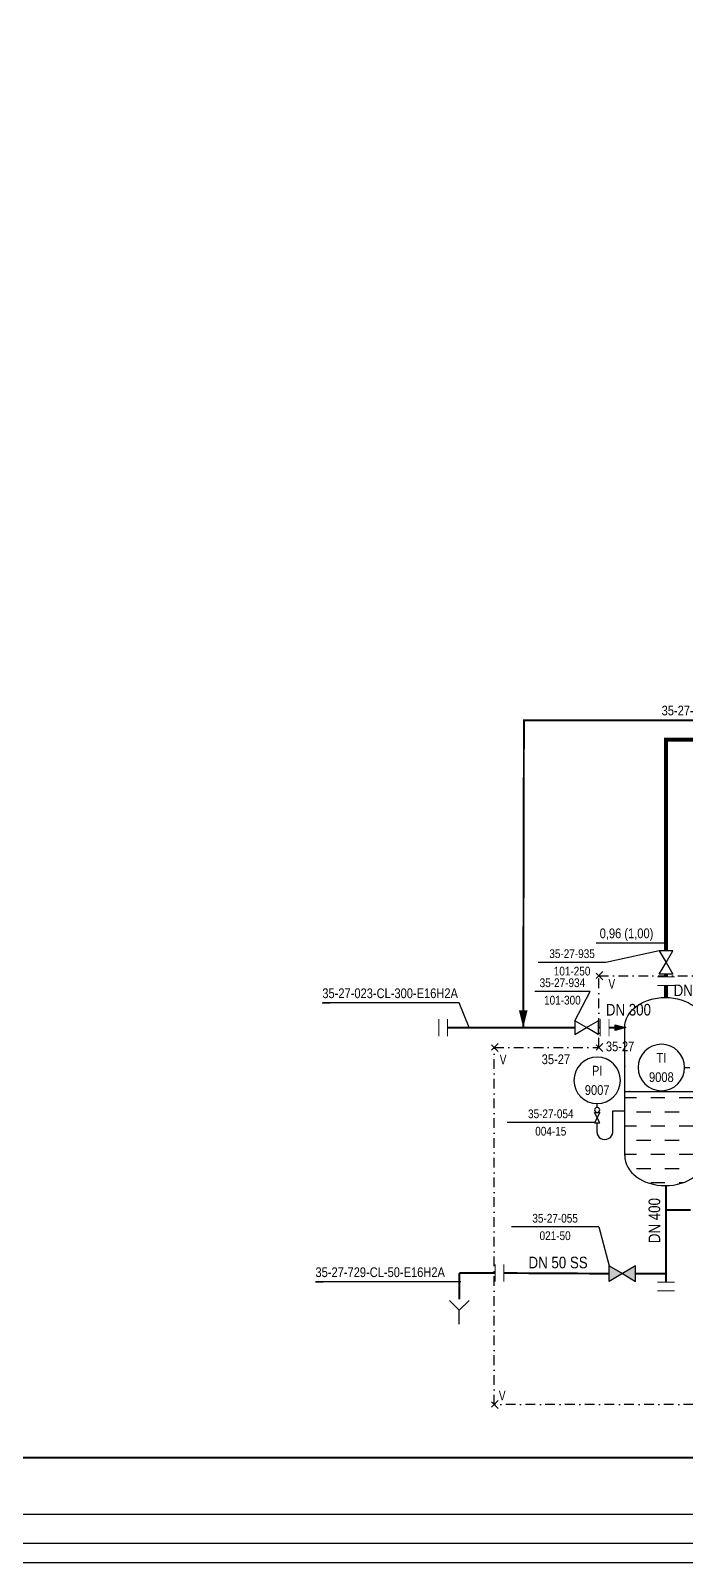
# Model space of a CAD drawing. Header units: millimetres. Extents: x -415 to 12957, y -5 to 599.
# Drawn here: x 964 to 1133, y -0.2 to 395.6 of the extents above; entities that cross this region are included whole.
import ezdxf
from ezdxf.enums import TextEntityAlignment as Align

# ---------------------------------------------------------------- set-up
doc = ezdxf.new("R2010")
doc.units = ezdxf.units.MM
doc.header["$LTSCALE"] = 10
doc.header["$MEASUREMENT"] = 0
doc.header["$PDSIZE"] = 1
doc.linetypes.add('DASHDOT2', pattern=[0.5, 0.25, -0.125, 0, -0.125])
doc.layers.get('0').update_dxf_attribs({"linetype": 'CONTINUOUS'})
for name, color, linetype in [('LAITTEISTO', 7, 'CONTINUOUS'), ('P-A-SHEET', 3, 'CONTINUOUS'), ('P-COND', 4, 'CONTINUOUS'), ('P-DELIVERY_LIMIT', 1, 'DASHDOT2'), ('P-INSTRPOS_TEXTS', 7, 'CONTINUOUS'), ('P-INSTRU', 7, 'CONTINUOUS'), ('P-LINEPOS', 7, 'CONTINUOUS'), ('P-OTHER', 7, 'CONTINUOUS'), ('P-STEAM1', 6, 'CONTINUOUS'), ('P-TEXT', 7, 'CONTINUOUS'), ('P-VALVEPOS', 7, 'CONTINUOUS'), ('P-VENTS', 7, 'CONTINUOUS'), ('P-WATER', 3, 'CONTINUOUS'), ('yyyy', 7, 'CONTINUOUS')]:
    doc.layers.add(name, color=color, linetype=linetype)
doc.styles.add('ARIAL', font='ARIALN.TTF')
doc.styles.add('ARIALN', font='ARIALN.TTF')
doc.styles.add('SFS', font='ARIALN.TTF')
doc.styles.get("Standard").update_dxf_attribs({"font": 'ARIALN.TTF'})

# ---------------------------------------------------------------- blocks, each defined once
blk = doc.blocks.new('ARROW')
blk.add_solid([(-2.5, -1.25), (-2.5, 1.25), (2.5, 0)])
at = {"linetype": 'Continuous', "flags": 1}
blk.add_attdef('SYM_WIDTH', (0, 0), '', height=3, dxfattribs=at)
blk = doc.blocks.new('T200FFL')
at = {"const_width": 0.25}
for points in [[(-1.25, 2.5), (-1.25, -2.5)], [(1.25, -2.5), (1.25, 2.5)]]:
    blk.add_lwpolyline(points, dxfattribs=at)
at = {"linetype": 'Continuous', "style": 'SFS', "flags": 9}
for tag, p in [('SYM_WIDTH', (0, 0)), ('FC', (0, 3.5))]:
    blk.add_attdef(tag, p, '', height=0.2, dxfattribs=at)
blk = doc.blocks.new('condensatetank2_5')
at = {"layer": 'yyyy'}
h = blk.add_hatch(dxfattribs=at)
h.set_pattern_fill('DASH', color=256, scale=39, style=0)
h.set_pattern_definition([(0, (-51.5, -34.8895), (4.875, 4.875), [4.875, -4.875])])
h.paths.add_polyline_path([(14, 0), (0, 0), (0, -22), (14, -22)])
h.paths.add_polyline_path([(28, 0), (14, 0), (14, -22), (28, -22)])
edge = h.paths.add_edge_path()
edge.add_ellipse((14, -22), major_axis=(14, 0), ratio=0.742857, start_angle=180, end_angle=360)
edge.add_line((28, -22), (0, -22))
for p, q in [((0, -22), (0, 22)), ((28, 22), (28, -22)), ((0, 0), (28, 0)), ((0, -18.29), (0, -18.29))]:
    blk.add_line(p, q, dxfattribs=at)
at = {"layer": 'yyyy', "extrusion": (0, 0, -1)}
blk.add_ellipse((14, 22), major_axis=(14, 0), ratio=0.742857, start_param=3.141593, end_param=6.283185, dxfattribs=at)
at = {"layer": 'yyyy'}
blk.add_ellipse((14, -22), major_axis=(14, 0), ratio=0.742857, start_param=3.141593, end_param=6.283185, dxfattribs=at)
for p in [(0, 8.68), (0, 0), (1.78, 0)]:
    blk.add_point(p, dxfattribs=at)
blk = doc.blocks.new('PI321')
for p, q in [((0.5, 0.25), (-0.5, -0.25)), ((-0.5, -0.25), (-0.5, 0.25)), ((-0.5, 0.25), (0.5, -0.25)), ((0.5, -0.25), (0.5, 0.25))]:
    blk.add_line(p, q)
blk = doc.blocks.new('PI0NUOPR')
for points in [[(0, 0), (-1, 0.25), (-1, -0.25), (0, 0)], [(0, 0), (-1, 0)]]:
    blk.add_lwpolyline(points)
blk.add_solid([(-1, 0.25), (0, 0), (-1, -0.25)])
blk = doc.blocks.new('PPI_0103B')
at = {"color": 0, "linetype": 'ByBlock'}
blk.add_circle((0, 0), 1.25, dxfattribs=at)
blk = doc.blocks.new('PPI_0900A')
at = {"color": 0, "linetype": 'ByBlock'}
blk.add_line((-2.5, 0), (2.5, 0), dxfattribs=at)
blk = doc.blocks.new('PPI_1200A')
at = {"color": 0, "linetype": 'ByBlock'}
blk.add_circle((0, 0), 6, dxfattribs=at)
blk = doc.blocks.new('PPI_1100A')
at = {"color": 0, "linetype": 'ByBlock'}
blk.add_line((0, 0), (2, 0), dxfattribs=at)
blk = doc.blocks.new('PRO66DD')
h = blk.add_hatch(color=0)
h.paths.add_polyline_path([(-3, 1.8), (-3, -1.8), (0, 0)])
h.paths.add_polyline_path([(3, -1.8), (3, 1.8), (0, 0)])
at = {"layer": 'P-VENTS', "color": 0, "linetype": 'Continuous'}
for points in [[(-3, -1.8), (-3, 1.8), (0, 0)], [(3, -1.8), (3, 1.8), (0, 0)]]:
    blk.add_lwpolyline(points, close=True, dxfattribs=at)
blk = doc.blocks.new('P7A1100')
at = {"color": 0, "linetype": 'ByBlock'}
for points in [[(-3, -1.8), (-3, 1.8), (0, 0)], [(3, -1.8), (3, 1.8), (0, 0)]]:
    blk.add_lwpolyline(points, close=True, dxfattribs=at)

msp = doc.modelspace()

# ---------------------------------------------------------------- linework, layer by layer
at = {"layer": 'P-A-SHEET', "color": 7, "const_width": 0.35}
for points in [[(-410, 0), (12952.06, 0), (12952.06, 594), (-410, 594)], [(-405, 5), (12947.06, 5), (12947.06, 589), (-405, 589)]]:
    msp.add_lwpolyline(points, close=True, dxfattribs=at)
at = {"layer": 'P-COND', "const_width": 0.5}
for points in [[(-130.72, 27.08), (2740, 27.14), (2755, 27.14), (5492.84, 27.23), (5492.84, 295), (6065.89, 295), (6065.89, 213.23)], [(1104.5, 138.15), (1071.61, 138.15)], [(1111.02, 138.15), (1110.5, 138.15)], [(1114.86, 138.15), (1113.27, 138.15)], [(1128, 97.35), (1128, 72.46)], [(1134.41, 91.08), (1128, 91.08)], [(1074.63, 74.81), (1074.63, 67.99)], [(1083.9, 74.79), (1074.63, 74.81)], [(1113.36, 74.63), (1086.15, 74.78)], [(1128, 74.63), (1120.11, 74.63)], [(1128, 74.63), (1123, 74.63)]]:
    msp.add_lwpolyline(points, dxfattribs=at)
at = {"layer": 'P-COND', "linetype": 'Continuous', "const_width": 0.5}
msp.add_lwpolyline([(1091.14, 138.18), (1091.16, 144.5), (1091.17, 150.5), (1091.32, 217.53), (1230.31, 217.53)], dxfattribs=at)
at = {"layer": 'P-DELIVERY_LIMIT'}
msp.add_lwpolyline([(1261.74, 134.35), (1261.74, 151.62), (1422.14, 151.62), (1422.14, 47.85), (1282.92, 47.85), (1282.92, 40.84), (1083.63, 40.84), (1083.63, 133.01), (1110.66, 133.01), (1110.66, 151.55), (1198.59, 151.55), (1198.59, 134.35)], close=True, dxfattribs=at)
for points in [[(1111.72, 150.49), (1109.6, 152.61)], [(1111.72, 152.61), (1109.6, 150.49)], [(1084.7, 131.95), (1082.57, 134.07)], [(1084.69, 134.07), (1082.57, 131.94)], [(1111.72, 131.95), (1109.6, 134.07)], [(1111.72, 134.07), (1109.6, 131.94)], [(1084.7, 39.78), (1082.57, 41.9)], [(1084.69, 41.9), (1082.57, 39.78)]]:
    msp.add_lwpolyline(points, dxfattribs=at)
at = {"layer": 'P-INSTRU'}
for points in [[(1134.11, 127.79), (1132.8, 127.79)], [(1110.23, 117.55), (1110.23, 118.54)], [(1114.29, 116.7), (1117.5, 116.7)]]:
    msp.add_lwpolyline(points, dxfattribs=at)
at = {"layer": 'P-LINEPOS'}
for points in [[(1077.16, 138.15), (1074.56, 144.53), (1039.49, 144.53)], [(1075, 72.5), (1037.5, 72.5)]]:
    msp.add_lwpolyline(points, dxfattribs=at)
at = {"layer": 'P-OTHER'}
for points in [[(1127.5, 160), (1110, 160)], [(1114.29, 111.08), (1114.29, 116.7)], [(1110.23, 111.08), (1110.23, 113.61)], [(1072.08, 67.71), (1074.63, 65.16)], [(1074.63, 65.16), (1077.17, 67.71)], [(1074.63, 61.56), (1074.63, 65.16)]]:
    msp.add_lwpolyline(points, dxfattribs=at)
msp.add_ellipse((1112.26, 111.08), major_axis=(2.01, 0.37), ratio=0.874849, start_param=2.932717, end_param=6.07431, dxfattribs=at)
at = {"layer": 'P-STEAM1', "linetype": 'Continuous', "const_width": 1}
for points in [[(1128, 158), (1128, 168.46), (1128, 212.5), (1230.31, 212.5)], [(1128, 151.29), (1128, 152)]]:
    msp.add_lwpolyline(points, dxfattribs=at)
at = {"layer": 'P-STEAM1', "const_width": 1}
msp.add_lwpolyline([(1128, 145.95), (1128, 149.04)], dxfattribs=at)
at = {"layer": 'P-VALVEPOS'}
for points in [[(1126.2, 158), (1112.5, 155), (1095, 155)], [(1104.5, 139.95), (1108.39, 147.5), (1094.16, 147.5)], [(1109.55, 113.66), (1086.95, 113.66)], [(1110.67, 86.68), (1088.07, 86.68)], [(1110.67, 86.68), (1113.36, 76.66)]]:
    msp.add_lwpolyline(points, dxfattribs=at)
at = {"layer": 'P-WATER', "const_width": 0.35}
msp.add_lwpolyline([(-315, 12.5), (6789.82, 12.5)], dxfattribs=at)

# ---------------------------------------------------------------- block references
at = {"layer": 'LAITTEISTO', "xscale": 0.75, "yscale": 0.75, "zscale": 0.75}
msp.add_blockref('condensatetank2_5', (1117.33, 121.65), dxfattribs=at)
at = {"layer": 'P-COND', "linetype": 'Continuous', "xscale": 0.900000000000091, "yscale": 0.900000000000091, "zscale": 0.900000000000091, "rotation": 270}
msp.add_blockref('ARROW', (1091.14, 140.4), dxfattribs=at)
at = {"layer": 'P-COND', "xscale": -2.8125, "yscale": 2.8125, "zscale": 2.8125, "rotation": 180}
msp.add_blockref('PI0NUOPR', (1117.67, 138.15), dxfattribs=at)
at = {"layer": 'P-INSTRU', "color": 140, "xscale": -1}
for p in [(1126.8, 127.87), (1110.23, 124.54)]:
    msp.add_blockref('PPI_1200A', p, dxfattribs=at)
at = {"layer": 'P-INSTRU', "color": 140, "xscale": -0.525000000000546, "yscale": 0.525000000000546, "zscale": 0.525000000000546}
msp.add_blockref('PPI_0103B', (1110.23, 116.9), dxfattribs=at)
at = {"layer": 'P-LINEPOS', "color": 140}
for p in [(1126.87, 217.53), (1039.27, 144.53), (1037.5, 72.5)]:
    msp.add_blockref('PPI_1100A', p, dxfattribs=at)
at = {"layer": 'P-OTHER'}
for name, p, xscale, yscale, zscale, rotation in [('T200FFL', (1128, 150.17), 0.900000000000091, 0.900000000000091, 0.900000000000091, 270), ('PI321', (1110.23, 114.92), -2.625, 2.625, 2.625, 269.9999999999772), ('T200FFL', (1085.03, 74.81), 0.900000000000091, 0.900000000000091, 0.900000000000091, 180), ('T200FFL', (1128, 71.33), 0.900000000000091, 0.900000000000091, 0.900000000000091, 270)]:
    msp.add_blockref(name, p, dxfattribs=dict(at, xscale=xscale, yscale=yscale, zscale=zscale, rotation=rotation))
at = {"layer": 'P-OTHER', "xscale": 0.900000000000091, "yscale": 0.900000000000091, "zscale": 0.900000000000091}
for p in [(1070.48, 138.15), (1112.15, 138.15)]:
    msp.add_blockref('T200FFL', p, dxfattribs=at)
at = {"layer": 'P-VALVEPOS', "color": 140, "xscale": -0.9, "yscale": 0.9, "zscale": 0.9}
for p in [(1103.75, 155), (1101.25, 147.5), (1098.25, 113.66), (1099.37, 86.68)]:
    msp.add_blockref('PPI_0900A', p, dxfattribs=at)
at = {"layer": 'P-VENTS'}
for p, rotation in [((1128, 155), 90), ((1107.5, 138.15), 180)]:
    msp.add_blockref('P7A1100', p, dxfattribs=dict(at, rotation=rotation))
at = {"layer": 'P-VENTS', "xscale": 1.125000000000022, "yscale": 1.125000000000022, "zscale": 1.125000000000022}
msp.add_blockref('PRO66DD', (1116.73, 74.63), dxfattribs=at)

# ---------------------------------------------------------------- texts
at = {"layer": 'P-DELIVERY_LIMIT', "char_height": 2.5, "width": 12, "attachment_point": 3, "rotation": 0.053}
for insert in [(1114.78, 150.69), (1086.72, 131.15), (1086.49, 44.38)]:
    msp.add_mtext('{\\W0.9;\\T0.95;V}', dxfattribs=dict(at, insert=insert))
at = {"layer": 'P-INSTRPOS_TEXTS', "style": 'ARIAL'}
for p in [(1119.8, 132.07), (1103.23, 128.74)]:
    msp.add_text('35-27', height=2.5, dxfattribs=at).set_placement(p, align=Align.RIGHT)
for s, p in [('TI', (1126.8, 130.37)), ('PI', (1110.23, 127.04)), ('9008', (1126.8, 125.37)), ('9007', (1110.23, 122.04))]:
    msp.add_text(s, height=2.5, dxfattribs=at).set_placement(p, align=Align.MIDDLE)
at = {"layer": 'P-LINEPOS', "color": 140, "style": 'ARIAL'}
for s, p in [('35-27-102-CL-250-E16H2A', (1126.87, 220.03)), ('0,96 (1,00)', (1110.88, 162.5)), ('35-27-023-CL-300-E16H2A', (1039.27, 147.03)), ('35-27-729-CL-50-E16H2A', (1037.5, 75))]:
    msp.add_text(s, height=2.5, dxfattribs=at).set_placement(p, align=Align.MIDDLE_LEFT)
at = {"layer": 'P-TEXT', "style": 'ARIALN'}
for s, p in [('DN 250', (1129.97, 147.78)), ('DN 300', (1112.47, 142.78)), ('DN 50 SS', (1092.5, 77.5))]:
    msp.add_text(s, height=3, dxfattribs=at).set_placement(p, align=Align.MIDDLE_LEFT)
msp.add_text('DN 400', height=3, rotation=90, dxfattribs=at).set_placement((1125, 82.5), align=Align.MIDDLE_LEFT)
at = {"layer": 'P-VALVEPOS', "color": 140, "style": 'ARIAL'}
for s, p in [('35-27-935', (1103.75, 157.25)), ('35-27-934', (1101.25, 149.75)), ('101-250', (1103.75, 152.75)), ('101-300', (1101.25, 145.25)), ('35-27-054', (1098.25, 115.91)), ('004-15', (1098.25, 111.41)), ('35-27-055', (1099.37, 88.93)), ('021-50', (1099.37, 84.43))]:
    msp.add_text(s, height=2.25, dxfattribs=at).set_placement(p, align=Align.MIDDLE)

doc.saveas('drawing.dxf')
